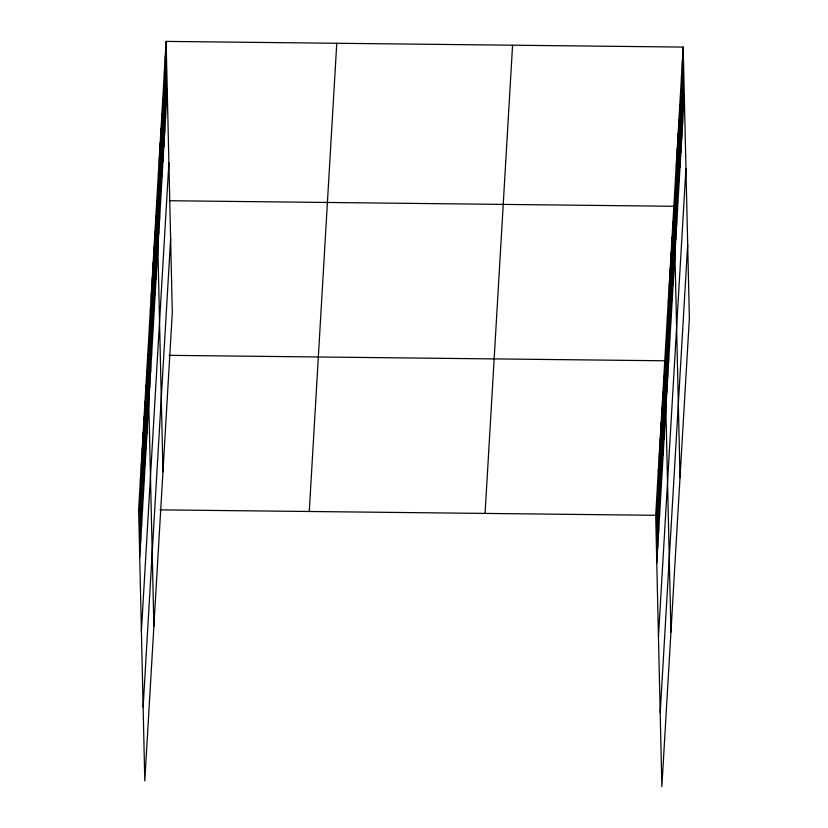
<?xml version="1.0" encoding="UTF-8"?>
<svg xmlns="http://www.w3.org/2000/svg" width="828" height="828" viewBox="0 0 828 828"><rect width="100%" height="100%" fill="white"/><g stroke="black" fill="none" stroke-linecap="round" stroke-linejoin="round"><path stroke-width="1.24" d="M166.138 41.4L172.296 312.705L144.797 780.918L138.638 509.613L166.138 41.4L683.203 47.082L689.362 318.387L661.862 786.6L655.704 515.295L683.203 47.082M139.725 557.296L167.225 89.082M141.402 631.091L168.891 162.878M143.12 707.122L170.62 238.909M309.268 511.487L336.768 43.273M485.073 513.422L512.573 45.209M656.79 562.978L684.28 94.765M658.457 636.773L685.957 168.56M660.185 712.804L687.685 244.591M160.549 200.635L156.792 200.593L162.95 471.898M169.336 200.728L673.857 206.275L680.005 477.58M151.483 355.15L147.715 355.108L153.873 626.413M169.047 355.336L664.78 360.78L670.939 632.085M138.638 509.613L142.406 509.655M159.97 509.851L655.704 515.295M682.355 61.551L683.431 109.234M681.506 76.021L682.582 123.703M680.647 90.5L681.734 138.183M679.798 104.97L680.885 152.652M678.95 119.439L680.036 167.121M678.101 133.908L679.188 181.591M677.252 148.388L678.339 196.07M676.404 162.857L677.48 210.54M675.555 177.327L676.631 225.009M674.706 191.796L675.783 239.489M672.947 221.728L674.023 269.411M672.036 237.17L673.123 284.853M671.125 252.623L672.212 300.305M670.225 268.075L671.301 315.758M669.314 283.528L670.401 331.21M668.403 298.98L669.49 346.663M667.503 314.433L668.579 362.115M666.592 329.886L667.678 377.568M665.681 345.328L666.768 393.01M663.87 376.233L664.956 423.915M662.959 391.685L664.046 439.368M662.058 407.138L663.135 454.82M661.148 422.59L662.234 470.273M660.237 438.043L661.324 485.725M659.336 453.485L660.413 501.168M658.426 468.938L659.512 516.62M657.515 484.39L658.602 532.073M656.614 499.843L657.691 547.525M165.289 55.869L166.376 103.552M164.441 70.349L165.517 118.031M163.592 84.818L164.668 132.501M162.743 99.288L163.82 146.97M161.895 113.757L162.971 161.439M161.036 128.237L162.122 175.919M160.187 142.706L161.274 190.388M159.338 157.175L160.425 204.858M158.49 171.644L159.576 219.327M157.641 186.124L158.717 233.806M155.881 216.046L156.968 263.728M154.971 231.498L156.057 279.181M154.07 246.951L155.147 294.633M153.159 262.393L154.246 310.076M152.248 277.846L153.335 325.528M151.348 293.298L152.424 340.981M150.437 308.751L151.524 356.433M149.526 324.203L150.613 371.886M148.626 339.656L149.702 387.338M146.804 370.551L147.891 418.233M145.904 386.003L146.98 433.686M144.993 401.456L146.08 449.138M144.082 416.908L145.169 464.591M143.182 432.361L144.258 480.043M142.271 447.813L143.358 495.496M141.36 463.266L142.447 510.948M140.46 478.708L141.536 526.391M139.549 494.161L140.636 541.843"/></g></svg>
